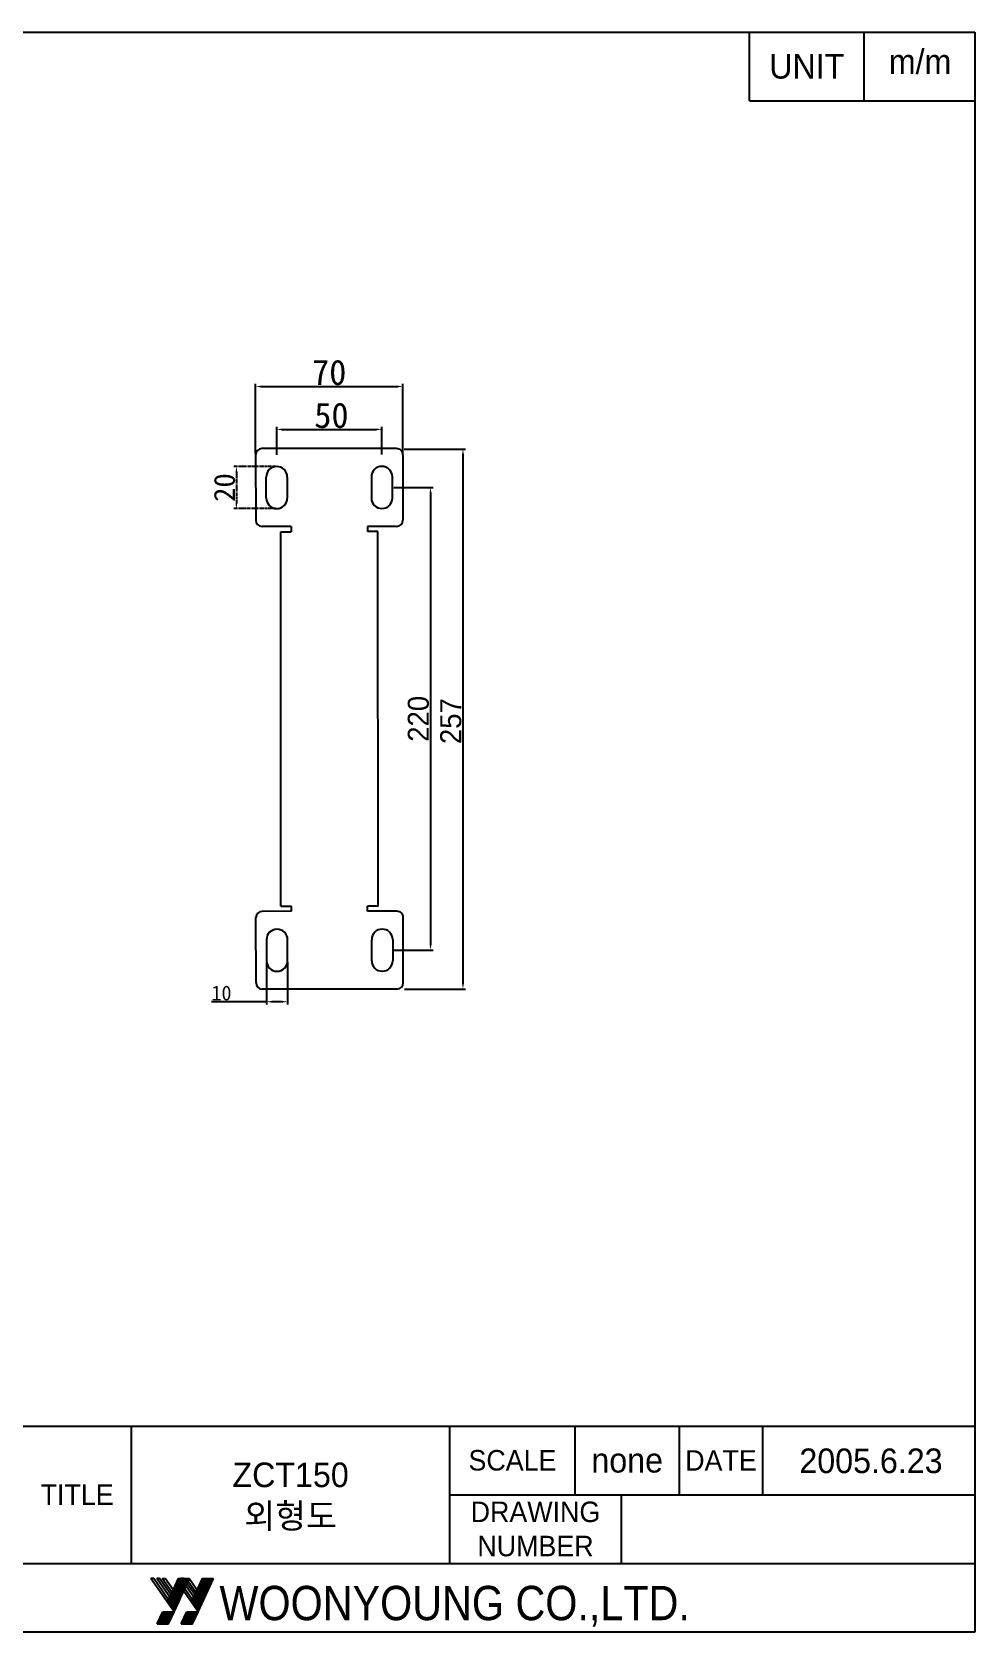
# Model space of a CAD drawing. Header units: millimetres. Extents: x 1678 to 2787, y 547 to 1308.
# Drawn here: x 2339 to 2787, y 547 to 1308 of the extents above; entities that cross this region are included whole.
import ezdxf

# ---------------------------------------------------------------- set-up
doc = ezdxf.new("R2010")
doc.units = ezdxf.units.MM
doc.linetypes.add('CENTER', pattern=[2, 1.25, -0.25, 0.25, -0.25])
doc.layers.add('LAYER1', color=4, linetype='Continuous')
doc.layers.add('가는실선', color=7, linetype='Continuous')
doc.styles.add('M', font='Gulim.ttf', dxfattribs={"height": 3})
doc.styles.add('ROMANT', font='GNGT.TTF', dxfattribs={"width": 0.9, "height": 3})
doc.dimstyles.new('ISO-25', dxfattribs={"dimtxt": 2.5, "dimasz": 2.5, "dimexe": 1.25, "dimexo": 0.625, "dimtad": 1, "dimtxsty": 'Standard', "dimcen": 2.5, "dimadec": 0, "dimazin": 0, "dimtfac": 1, "dimtmove": 0, "dimatfit": 3, "dimfxl": 0, "dimarcsym": 0})

# ---------------------------------------------------------------- blocks, each defined once
blk = doc.blocks.new('*D4')
at = {"color": 0, "lineweight": -2}
for p, q in [((2450.1, 865.5), (2450.11, 845.39)), ((2460.1, 865.51), (2460.11, 845.4)), ((2450.11, 846.64), (2423.98, 846.62)), ((2457.61, 846.64), (2452.61, 846.64))]:
    blk.add_line(p, q, dxfattribs=at)
at = {"color": 0}
for points in [[(2452.61, 847.06), (2452.61, 846.22), (2450.11, 846.64)], [(2457.61, 847.06), (2457.61, 846.23), (2460.11, 846.65)]]:
    blk.add_solid(points, dxfattribs=at)
at = {"layer": 'Defpoints', "color": 0}
for p in [(2450.1, 866.13), (2460.1, 866.14), (2460.11, 846.65)]:
    blk.add_point(p, dxfattribs=at)
at = {"color": 0, "insert": (2428.69, 850.75), "char_height": 7, "attachment_point": 5, "rotation": 0.03936}
blk.add_mtext('10', dxfattribs=at)
blk = doc.blocks.new('*D1')
at = {"color": 0, "lineweight": -2}
for p, q in [((2454.93, 1106.76), (2454.93, 1120.01)), ((2457.43, 1118.76), (2502.43, 1118.79)), ((2504.93, 1106.79), (2504.92, 1120.05))]:
    blk.add_line(p, q, dxfattribs=at)
at = {"color": 0}
for points in [[(2457.43, 1119.18), (2457.43, 1118.35), (2454.93, 1118.76)], [(2502.42, 1119.21), (2502.43, 1118.38), (2504.93, 1118.8)]]:
    blk.add_solid(points, dxfattribs=at)
at = {"layer": 'Defpoints', "color": 0}
for p in [(2504.93, 1118.8), (2454.93, 1106.14), (2504.93, 1106.17)]:
    blk.add_point(p, dxfattribs=at)
at = {"color": 0, "insert": (2480.95, 1125.4), "char_height": 12, "attachment_point": 5, "rotation": 0.03936}
blk.add_mtext('50', dxfattribs=at)
blk = doc.blocks.new('*D2')
at = {"color": 0, "lineweight": -2}
for p, q in [((2444.93, 1107.25), (2444.91, 1140.4)), ((2447.41, 1139.15), (2512.41, 1139.2)), ((2514.93, 1107.3), (2514.91, 1140.45))]:
    blk.add_line(p, q, dxfattribs=at)
at = {"color": 0}
for points in [[(2447.41, 1139.57), (2447.41, 1138.74), (2444.91, 1139.15)], [(2512.41, 1139.62), (2512.41, 1138.78), (2514.91, 1139.2)]]:
    blk.add_solid(points, dxfattribs=at)
at = {"layer": 'Defpoints', "color": 0}
for p in [(2514.91, 1139.2), (2444.93, 1106.63), (2514.93, 1106.67)]:
    blk.add_point(p, dxfattribs=at)
at = {"color": 0, "insert": (2479.91, 1145.8), "char_height": 12, "attachment_point": 5, "rotation": 0.03936}
blk.add_mtext('70', dxfattribs=at)
blk = doc.blocks.new('*D10')
at = {"color": 0, "lineweight": -2}
for p, q in [((2510.57, 1091.17), (2529.33, 1091.17)), ((2528.08, 1088.67), (2528.08, 873.67)), ((2510.72, 871.17), (2529.33, 871.17))]:
    blk.add_line(p, q, dxfattribs=at)
at = {"color": 0}
for points in [[(2527.67, 1088.67), (2528.5, 1088.67), (2528.08, 1091.17)], [(2527.67, 873.67), (2528.5, 873.67), (2528.08, 871.17)]]:
    blk.add_solid(points, dxfattribs=at)
at = {"layer": 'Defpoints', "color": 0}
for p in [(2509.94, 1091.17), (2510.1, 871.17), (2528.08, 871.17)]:
    blk.add_point(p, dxfattribs=at)
at = {"color": 0, "insert": (2522.33, 981.17), "char_height": 10, "attachment_point": 5, "rotation": 90}
blk.add_mtext('{\\f굴림|b0|i0|c129|p49;220}', dxfattribs=at)
blk = doc.blocks.new('*D11')
at = {"color": 0, "lineweight": -2}
for p, q in [((2515.56, 1109.44), (2544.73, 1109.44)), ((2543.48, 1106.94), (2543.48, 855.17)), ((2515.73, 852.67), (2544.73, 852.67))]:
    blk.add_line(p, q, dxfattribs=at)
at = {"color": 0}
for points in [[(2543.07, 1106.94), (2543.9, 1106.94), (2543.48, 1109.44)], [(2543.07, 855.17), (2543.9, 855.17), (2543.48, 852.67)]]:
    blk.add_solid(points, dxfattribs=at)
at = {"layer": 'Defpoints', "color": 0}
for p in [(2514.93, 1109.44), (2515.11, 852.67), (2543.48, 852.67)]:
    blk.add_point(p, dxfattribs=at)
at = {"color": 0, "insert": (2537.73, 980.07), "char_height": 10, "attachment_point": 5, "rotation": 90}
blk.add_mtext('{\\f굴림|b0|i0|c129|p49;257}', dxfattribs=at)
blk = doc.blocks.new('*D12')
at = {"color": 0, "linetype": 'CENTER', "lineweight": -2}
for p, q in [((2454.31, 1101.13), (2434.53, 1101.13)), ((2435.78, 1098.63), (2435.78, 1083.63)), ((2454.32, 1081.13), (2434.53, 1081.13))]:
    blk.add_line(p, q, dxfattribs=at)
at = {"color": 0, "linetype": 'CENTER'}
for points in [[(2435.36, 1098.63), (2436.2, 1098.63), (2435.78, 1101.13)], [(2435.36, 1083.63), (2436.2, 1083.63), (2435.78, 1081.13)]]:
    blk.add_solid(points, dxfattribs=at)
at = {"layer": 'Defpoints', "color": 0, "linetype": 'CENTER'}
for p in [(2454.94, 1101.13), (2435.78, 1081.13), (2454.95, 1081.13)]:
    blk.add_point(p, dxfattribs=at)
at = {"color": 0, "linetype": 'CENTER', "insert": (2430.15, 1091.13), "char_height": 10, "attachment_point": 5, "rotation": 90}
blk.add_mtext('20', dxfattribs=at)
blk = doc.blocks.new('*X14')
at = {"color": 0}
for p, q in [((151.4, 128.86), (153.26, 130.72)), ((151.47, 129.2), (152.99, 130.72)), ((151.51, 128.7), (153.52, 130.72)), ((151.61, 128.54), (153.79, 130.72)), ((151.7, 129.69), (152.72, 130.72)), ((151.72, 128.39), (154.05, 130.72)), ((151.83, 128.23), (154.02, 130.42)), ((151.93, 130.18), (152.46, 130.72)), ((151.94, 128.08), (153.79, 129.92)), ((152.05, 127.92), (153.56, 129.43)), ((152.15, 130.68), (152.19, 130.72)), ((152.16, 127.76), (153.33, 128.93)), ((155.61, 129.09), (157.23, 130.72)), ((155.61, 128.82), (157.5, 130.72)), ((155.72, 128.67), (157.76, 130.72)), ((155.82, 128.51), (158.03, 130.72)), ((155.84, 129.59), (156.97, 130.72)), ((155.93, 128.36), (158.29, 130.72)), ((156.04, 128.2), (158.16, 130.31)), ((156.07, 130.08), (156.7, 130.72)), ((156.15, 128.04), (157.93, 129.82)), ((156.26, 127.89), (157.7, 129.33)), ((156.3, 130.57), (156.44, 130.72)), ((156.37, 127.73), (157.47, 128.83)), ((152.27, 127.61), (153.1, 128.44)), ((152.38, 127.45), (152.87, 127.95)), ((152.49, 127.3), (152.64, 127.45)), ((156.48, 127.58), (157.24, 128.34)), ((156.59, 127.42), (157.01, 127.85)), ((156.7, 127.26), (156.79, 127.35)), ((148.52, 122.8), (150.65, 124.93)), ((148.73, 123.27), (150.38, 124.93)), ((148.79, 122.8), (150.91, 124.93)), ((148.96, 123.76), (150.12, 124.93)), ((149.05, 122.8), (151.18, 124.93)), ((149.18, 124.26), (149.85, 124.93)), ((149.32, 122.8), (151.44, 124.93)), ((149.41, 124.75), (149.59, 124.93)), ((149.58, 122.8), (151.28, 124.49)), ((149.85, 122.8), (151.05, 124)), ((150.11, 122.8), (150.83, 123.51)), ((152.76, 122.8), (154.89, 124.93)), ((152.87, 123.17), (154.63, 124.93)), ((153.03, 122.8), (155.16, 124.93)), ((153.1, 123.66), (154.36, 124.93)), ((153.29, 122.8), (155.42, 124.93)), ((153.33, 124.16), (154.1, 124.93)), ((153.55, 124.65), (153.83, 124.93)), ((153.56, 122.8), (155.64, 124.88)), ((153.82, 122.8), (155.42, 124.39)), ((154.09, 122.8), (155.19, 123.9)), ((154.36, 122.8), (154.97, 123.41)), ((150.38, 122.8), (150.6, 123.02)), ((154.62, 122.8), (154.74, 122.92))]:
    blk.add_line(p, q, dxfattribs=at)
blk = doc.blocks.new('*X15')
at = {"color": 0}
for p, q in [((149.94, 72.77), (150.31, 73.14)), ((150, 72.58), (150.42, 72.99)), ((150.11, 72.42), (150.52, 72.83)), ((150.35, 73.46), (150.77, 73.87)), ((150.46, 73.3), (150.88, 73.71)), ((150.52, 73.89), (150.66, 74.03)), ((150.57, 73.14), (150.99, 73.56)), ((150.68, 72.99), (151.09, 73.4)), ((150.79, 72.83), (151.2, 73.24)), ((150.9, 72.68), (151.31, 73.09)), ((151.01, 72.52), (151.42, 72.93)), ((151.12, 72.36), (151.53, 72.78)), ((154.1, 72.7), (154.52, 73.11)), ((154.21, 72.54), (154.63, 72.96)), ((154.32, 72.39), (154.74, 72.8)), ((154.56, 73.42), (154.98, 73.84)), ((154.65, 73.77), (154.87, 73.99)), ((154.67, 73.27), (155.09, 73.68)), ((154.78, 73.11), (155.2, 73.52)), ((154.89, 72.95), (155.3, 73.37)), ((155, 72.8), (155.41, 73.21)), ((155.11, 72.64), (155.52, 73.06)), ((155.22, 72.48), (155.63, 72.9)), ((155.32, 72.33), (155.74, 72.74)), ((149.51, 71.81), (149.91, 72.21)), ((149.62, 71.66), (150.02, 72.06)), ((149.68, 72.25), (149.8, 72.37)), ((149.73, 71.5), (150.13, 71.9)), ((149.84, 71.35), (150.24, 71.75)), ((149.94, 71.19), (150.34, 71.59)), ((150.05, 71.03), (150.45, 71.43)), ((150.16, 70.88), (150.56, 71.28)), ((150.22, 72.26), (150.63, 72.68)), ((150.27, 70.72), (150.67, 71.12)), ((150.33, 72.11), (150.74, 72.52)), ((150.38, 70.57), (150.78, 70.97)), ((150.44, 71.95), (150.85, 72.36)), ((150.49, 70.41), (150.89, 70.81)), ((150.55, 71.79), (150.96, 72.21)), ((150.6, 70.26), (151, 70.66)), ((150.66, 71.64), (151.07, 72.05)), ((150.71, 70.1), (150.78, 70.17)), ((150.77, 71.48), (151.18, 71.89)), ((150.88, 71.33), (151.29, 71.74)), ((150.99, 71.17), (151.4, 71.58)), ((151.09, 71.01), (151.24, 71.16)), ((151.23, 72.21), (151.64, 72.62)), ((151.34, 72.05), (151.75, 72.46)), ((151.45, 71.9), (151.7, 72.15)), ((153.72, 71.78), (154.12, 72.18)), ((153.81, 72.14), (154.01, 72.34)), ((153.83, 71.63), (154.23, 72.03)), ((153.94, 71.47), (154.34, 71.87)), ((154.05, 71.31), (154.45, 71.71)), ((154.16, 71.16), (154.56, 71.56)), ((154.26, 71), (154.66, 71.4)), ((154.37, 70.85), (154.77, 71.25)), ((154.43, 72.23), (154.84, 72.64)), ((154.48, 70.69), (154.88, 71.09)), ((154.54, 72.07), (154.95, 72.49)), ((154.59, 70.53), (154.99, 70.94)), ((154.65, 71.92), (155.06, 72.33)), ((154.7, 70.38), (155.1, 70.78)), ((154.76, 71.76), (155.17, 72.17)), ((154.81, 70.22), (155.15, 70.57)), ((154.87, 71.61), (155.28, 72.02)), ((154.98, 71.45), (155.39, 71.86)), ((155.09, 71.29), (155.5, 71.71)), ((155.2, 71.14), (155.61, 71.55)), ((155.31, 70.98), (155.38, 71.06)), ((155.43, 72.17), (155.85, 72.59)), ((155.54, 72.01), (155.96, 72.43)), ((155.65, 71.86), (155.84, 72.05))]:
    blk.add_line(p, q, dxfattribs=at)
blk = doc.blocks.new('*X16')
at = {"color": 0}
for p, q in [((151.4, 128.86), (153.26, 130.72)), ((151.47, 129.2), (152.99, 130.72)), ((151.51, 128.7), (153.52, 130.72)), ((151.61, 128.54), (153.79, 130.72)), ((151.7, 129.69), (152.72, 130.72)), ((151.72, 128.39), (154.05, 130.72)), ((151.83, 128.23), (154.02, 130.42)), ((151.93, 130.18), (152.46, 130.72)), ((151.94, 128.08), (153.79, 129.92)), ((152.05, 127.92), (153.56, 129.43)), ((152.15, 130.68), (152.19, 130.72)), ((152.16, 127.76), (153.33, 128.93)), ((155.61, 129.09), (157.23, 130.72)), ((155.61, 128.82), (157.5, 130.72)), ((155.72, 128.67), (157.76, 130.72)), ((155.82, 128.51), (158.03, 130.72)), ((155.84, 129.59), (156.97, 130.72)), ((155.93, 128.36), (158.29, 130.72)), ((156.04, 128.2), (158.16, 130.31)), ((156.07, 130.08), (156.7, 130.72)), ((156.15, 128.04), (157.93, 129.82)), ((156.26, 127.89), (157.7, 129.33)), ((156.3, 130.57), (156.44, 130.72)), ((156.37, 127.73), (157.47, 128.83)), ((152.27, 127.61), (153.1, 128.44)), ((152.38, 127.45), (152.87, 127.95)), ((152.49, 127.3), (152.64, 127.45)), ((156.48, 127.58), (157.24, 128.34)), ((156.59, 127.42), (157.01, 127.85)), ((156.7, 127.26), (156.79, 127.35)), ((148.52, 122.8), (150.65, 124.93)), ((148.73, 123.27), (150.38, 124.93)), ((148.79, 122.8), (150.91, 124.93)), ((148.96, 123.76), (150.12, 124.93)), ((149.05, 122.8), (151.18, 124.93)), ((149.18, 124.26), (149.85, 124.93)), ((149.32, 122.8), (151.44, 124.93)), ((149.41, 124.75), (149.59, 124.93)), ((149.58, 122.8), (151.28, 124.49)), ((149.85, 122.8), (151.05, 124)), ((150.11, 122.8), (150.83, 123.51)), ((152.76, 122.8), (154.89, 124.93)), ((152.87, 123.17), (154.63, 124.93)), ((153.03, 122.8), (155.16, 124.93)), ((153.1, 123.66), (154.36, 124.93)), ((153.29, 122.8), (155.42, 124.93)), ((153.33, 124.16), (154.1, 124.93)), ((153.55, 124.65), (153.83, 124.93)), ((153.56, 122.8), (155.64, 124.88)), ((153.82, 122.8), (155.42, 124.39)), ((154.09, 122.8), (155.19, 123.9)), ((154.36, 122.8), (154.97, 123.41)), ((150.38, 122.8), (150.6, 123.02)), ((154.62, 122.8), (154.74, 122.92))]:
    blk.add_line(p, q, dxfattribs=at)

msp = doc.modelspace()

# ---------------------------------------------------------------- linework, layer by layer
at = {"color": 7, "ltscale": 5}
for p, q in [((2444.934, 1106.626), (2444.955, 1075.626)), ((2514.934, 1106.674), (2514.955, 1075.674)), ((2445.106, 855.626), (2445.085, 886.626)), ((2515.106, 855.675), (2515.085, 886.675))]:
    msp.add_line(p, q, dxfattribs=at)
at = {"color": 7}
for p, q in [((2511.932, 1109.672), (2447.932, 1109.628)), ((2511.957, 1072.672), (2498.057, 1072.663)), ((2461.857, 1072.638), (2447.957, 1072.628)), ((2456.859, 1070.135), (2461.859, 1070.138)), ((2456.981, 892.135), (2456.859, 1070.135)), ((2461.857, 1072.638), (2461.859, 1070.138)), ((2498.057, 1072.663), (2498.059, 1070.163)), ((2503.059, 1070.166), (2498.059, 1070.163)), ((2503.181, 892.166), (2503.059, 1070.166)), ((2456.981, 892.135), (2461.981, 892.138)), ((2461.983, 889.638), (2461.981, 892.138)), ((2503.181, 892.166), (2498.181, 892.163)), ((2498.183, 889.663), (2498.181, 892.163)), ((2461.983, 889.638), (2448.083, 889.628)), ((2512.083, 889.672), (2498.183, 889.663)), ((2512.108, 852.672), (2448.108, 852.628))]:
    msp.add_line(p, q, dxfattribs=at)
at = {"color": 7, "linetype": 'Continuous'}
for p, q in [((2449.945, 1091.131), (2449.941, 1096.131)), ((2459.942, 1096.138), (2459.949, 1086.137)), ((2499.94, 1096.165), (2499.947, 1086.165)), ((2509.945, 1091.172), (2509.941, 1096.172)), ((2449.948, 1086.13), (2449.945, 1091.131)), ((2509.948, 1086.171), (2509.945, 1091.172)), ((2454.952, 1081.133), (2454.952, 1081.133)), ((2504.951, 1081.168), (2504.951, 1081.168)), ((2450.092, 876.129), (2450.096, 871.129)), ((2455.089, 881.133), (2455.089, 881.133)), ((2460.1, 866.136), (2460.093, 876.136)), ((2500.098, 866.163), (2500.092, 876.164)), ((2505.088, 881.168), (2505.088, 881.168)), ((2510.092, 876.171), (2510.096, 871.17)), ((2450.096, 871.129), (2450.099, 866.129)), ((2510.096, 871.17), (2510.099, 866.17))]:
    msp.add_line(p, q, dxfattribs=at)
for p, q in [((1677.835, 644.875), (2786.922, 644.875)), ((1677.835, 644.875), (2777.64, 644.875)), ((2385.949, 579.611), (2385.949, 644.875)), ((2385.949, 579.611), (2385.949, 644.875)), ((2537.169, 644.875), (2537.169, 579.611)), ((2537.169, 644.875), (2537.169, 579.611)), ((2596.862, 612.243), (2596.862, 644.875)), ((2596.862, 612.243), (2596.862, 644.875)), ((2646.272, 644.875), (2646.272, 612.243)), ((2646.272, 644.875), (2646.272, 612.243)), ((2686.067, 612.243), (2686.067, 644.875)), ((2686.067, 612.243), (2686.067, 644.875)), ((2537.169, 612.243), (2786.922, 612.243)), ((2537.169, 612.243), (2777.64, 612.243)), ((2618.749, 612.243), (2618.749, 579.611)), ((2618.749, 612.243), (2618.749, 579.611)), ((2537.169, 595.927), (2537.169, 595.927)), ((2537.169, 595.927), (2537.169, 595.927)), ((1677.835, 579.611), (2786.922, 579.611)), ((1677.835, 579.611), (2777.64, 579.611)), ((2406.141, 556.604), (2395.108, 572.345)), ((2396.532, 572.345), (2395.108, 572.345)), ((2396.532, 572.345), (2395.108, 572.345)), ((2406.141, 556.604), (2395.108, 572.345)), ((2403.308, 562.508), (2396.532, 572.345)), ((2403.308, 562.508), (2396.532, 572.345)), ((2407.293, 558.944), (2397.922, 572.345)), ((2399.282, 572.345), (2397.922, 572.345)), ((2399.282, 572.345), (2397.922, 572.345)), ((2407.293, 558.944), (2397.922, 572.345)), ((2404.593, 564.751), (2399.282, 572.345)), ((2404.593, 564.751), (2399.282, 572.345)), ((2400.495, 572.427), (2401.855, 572.427)), ((2408.341, 561.208), (2400.495, 572.427)), ((2400.495, 572.427), (2401.855, 572.427)), ((2408.341, 561.208), (2400.495, 572.427)), ((2405.64, 567.014), (2401.855, 572.427)), ((2405.64, 567.014), (2401.855, 572.427)), ((2408.108, 572.345), (2405.858, 567.472)), ((2408.108, 572.345), (2405.858, 567.472)), ((2408.108, 572.345), (2413.497, 572.345)), ((2408.108, 572.345), (2413.497, 572.345)), ((2410.671, 572.345), (2409.312, 572.345)), ((2410.671, 572.345), (2409.312, 572.345)), ((2412.371, 569.914), (2412.883, 571.022)), ((2412.371, 569.914), (2412.883, 571.022)), ((2412.883, 571.022), (2413.419, 572.178)), ((2412.883, 571.022), (2413.419, 572.178)), ((2419.719, 561.185), (2412.883, 571.022)), ((2419.719, 561.185), (2412.883, 571.022)), ((2413.419, 572.178), (2413.497, 572.345)), ((2413.419, 572.178), (2413.497, 572.345)), ((2417.029, 567.014), (2413.419, 572.178)), ((2417.029, 567.014), (2413.419, 572.178)), ((2419.497, 572.345), (2417.246, 567.482)), ((2419.497, 572.345), (2417.246, 567.482)), ((2417.599, 556.604), (2424.883, 572.341)), ((2417.599, 556.604), (2424.883, 572.341)), ((2419.497, 572.345), (2424.905, 572.345)), ((2419.497, 572.345), (2424.905, 572.345)), ((2403.525, 562.976), (2402.809, 561.358)), ((2403.525, 562.976), (2402.809, 561.358)), ((2403.308, 562.508), (2403.525, 562.976)), ((2403.308, 562.508), (2403.525, 562.976)), ((2405.64, 567.014), (2403.525, 562.976)), ((2405.64, 567.014), (2403.525, 562.976)), ((2406.919, 558.136), (2403.525, 562.976)), ((2406.919, 558.136), (2403.525, 562.976)), ((2404.593, 564.751), (2404.809, 565.219)), ((2404.593, 564.751), (2404.809, 565.219)), ((2408.051, 560.582), (2404.809, 565.219)), ((2408.051, 560.582), (2404.809, 565.219)), ((2405.64, 567.014), (2405.862, 567.48)), ((2405.64, 567.014), (2405.862, 567.48)), ((2405.853, 567.492), (2405.851, 567.495)), ((2405.853, 567.492), (2405.851, 567.495)), ((2409.099, 562.846), (2405.862, 567.48)), ((2409.099, 562.846), (2405.862, 567.48)), ((2409.099, 562.846), (2410.712, 566.331)), ((2409.099, 562.846), (2410.712, 566.331)), ((2410.712, 566.331), (2411.255, 567.504)), ((2410.712, 566.331), (2411.255, 567.504)), ((2417.53, 556.604), (2410.712, 566.331)), ((2417.53, 556.604), (2410.712, 566.331)), ((2411.255, 567.504), (2411.829, 568.744)), ((2411.255, 567.504), (2411.829, 568.744)), ((2414.697, 562.508), (2411.255, 567.504)), ((2414.697, 562.508), (2411.255, 567.504)), ((2411.829, 568.744), (2412.371, 569.914)), ((2411.829, 568.744), (2412.371, 569.914)), ((2418.682, 558.944), (2411.829, 568.744)), ((2418.682, 558.944), (2411.829, 568.744)), ((2415.982, 564.751), (2412.371, 569.914)), ((2415.982, 564.751), (2412.371, 569.914)), ((2414.914, 562.976), (2414.174, 561.392)), ((2414.914, 562.976), (2414.174, 561.392)), ((2414.697, 562.508), (2414.914, 562.976)), ((2414.697, 562.508), (2414.914, 562.976)), ((2417.029, 567.014), (2414.914, 562.976)), ((2417.029, 567.014), (2414.914, 562.976)), ((2418.308, 558.136), (2414.914, 562.976)), ((2418.308, 558.136), (2414.914, 562.976)), ((2415.982, 564.751), (2416.198, 565.219)), ((2415.982, 564.751), (2416.198, 565.219)), ((2419.44, 560.582), (2416.198, 565.219)), ((2419.44, 560.582), (2416.198, 565.219)), ((2417.029, 567.014), (2417.246, 567.482)), ((2417.029, 567.014), (2417.246, 567.482)), ((2420.488, 562.846), (2417.247, 567.484)), ((2420.488, 562.846), (2417.247, 567.484)), ((2398.145, 550.82), (2400.801, 556.604)), ((2398.145, 550.82), (2400.822, 556.604)), ((2398.145, 550.82), (2400.801, 556.604)), ((2398.145, 550.82), (2400.822, 556.604)), ((2400.801, 556.604), (2406.21, 556.604)), ((2400.801, 556.604), (2406.21, 556.604)), ((2403.553, 550.82), (2406.21, 556.604)), ((2403.553, 550.82), (2406.21, 556.604)), ((2406.21, 556.604), (2406.919, 558.136)), ((2406.21, 556.604), (2406.919, 558.136)), ((2406.919, 558.136), (2407.293, 558.944)), ((2406.919, 558.136), (2407.293, 558.944)), ((2407.293, 558.944), (2408.051, 560.582)), ((2407.293, 558.944), (2408.051, 560.582)), ((2408.051, 560.582), (2408.341, 561.208)), ((2408.051, 560.582), (2408.341, 561.208)), ((2408.341, 561.208), (2409.099, 562.846)), ((2408.341, 561.208), (2409.099, 562.846)), ((2409.534, 550.82), (2412.191, 556.604)), ((2409.534, 550.82), (2412.211, 556.604)), ((2409.534, 550.82), (2412.191, 556.604)), ((2409.534, 550.82), (2412.211, 556.604)), ((2412.191, 556.604), (2417.599, 556.604)), ((2412.191, 556.604), (2417.599, 556.604)), ((2414.942, 550.82), (2417.599, 556.604)), ((2414.942, 550.82), (2417.599, 556.604)), ((2398.145, 550.82), (2403.553, 550.82)), ((2398.145, 550.82), (2403.553, 550.82)), ((2409.534, 550.82), (2414.942, 550.82)), ((2409.534, 550.82), (2414.942, 550.82))]:
    msp.add_line(p, q)
at = {"color": 7, "ltscale": 5}
for centre, start, end in [((2447.934, 1106.628), 90.039364, 180.039364), ((2511.955, 1075.672), 270.039364, 0.039364), ((2512.085, 886.672), 0.039364, 90.039364), ((2448.106, 855.628), 180.039364, 270.039364)]:
    msp.add_arc(centre, 3, start, end, dxfattribs=at)
at = {"color": 7}
for centre, start, end in [((2511.934, 1106.672), 0.039364, 90.039364), ((2447.955, 1075.628), 180.039364, 270.039364), ((2448.085, 886.628), 90.039364, 180.039364), ((2512.106, 855.672), 270.039364, 0.039364)]:
    msp.add_arc(centre, 3, start, end, dxfattribs=at)
at = {"color": 7, "linetype": 'Continuous'}
for centre, start, end in [((2454.942, 1096.134), 90.039364, 180.039364), ((2454.942, 1096.134), 0.039364, 90.039364), ((2504.941, 1096.169), 90.039364, 180.039364), ((2504.941, 1096.169), 0.039364, 90.039364), ((2454.948, 1086.134), 180.039364, 270.039364), ((2454.948, 1086.134), 270.039364, 0.039364), ((2504.948, 1086.168), 180.039364, 270.039364), ((2504.948, 1086.168), 270.039364, 0.039364), ((2455.093, 876.133), 90.039364, 180.039364), ((2455.093, 876.133), 0.039364, 90.039364), ((2505.092, 876.167), 90.039364, 180.039364), ((2505.092, 876.167), 0.039364, 90.039364), ((2455.1, 866.132), 180.039364, 270.039364), ((2455.1, 866.132), 270.039364, 0.039364), ((2505.099, 866.167), 180.039364, 270.039364), ((2505.099, 866.167), 270.039364, 0.039364)]:
    msp.add_arc(centre, 5, start, end, dxfattribs=at)
at = {"layer": 'LAYER1'}
for p, q in [((1677.835, 1307.734), (2786.922, 1307.734)), ((2786.922, 1307.734), (2786.922, 546.979)), ((2786.922, 546.979), (1677.835, 546.979)), ((2777.64, 546.979), (1677.835, 546.979))]:
    msp.add_line(p, q, dxfattribs=at)
at = {"layer": '가는실선', "linetype": 'Continuous'}
for p, q in [((2679.672, 1274.974), (2679.672, 1307.734)), ((2734.272, 1274.974), (2734.272, 1307.734)), ((2679.672, 1274.974), (2786.922, 1274.974))]:
    msp.add_line(p, q, dxfattribs=at)

# ---------------------------------------------------------------- block references
at = {"xscale": 2.719314788621341, "yscale": 2.719314788621785, "zscale": 2.71931478862172}
for name, p in [('*X14', (1994.301, 216.886)), ('*X16', (1994.301, 216.886)), ('*X15', (1996.291, 366.017))]:
    msp.add_blockref(name, p, dxfattribs=at)

# ---------------------------------------------------------------- texts
at = {"style": 'ROMANT', "width": 0.9}
for s in ['WOONYOUNG CO.,LTD', 'WOONYOUNG CO.,LTD.']:
    msp.add_text(s, height=16.31589, dxfattribs=at).set_placement((2427.734, 552.595))
at = {"layer": '가는실선', "style": 'M'}
for s, insert, char_height, width, attachment_point in [('UNIT', (2706.972, 1291.354), 11.7, 54.6, 5), ('m/m', (2745.94, 1299.511), 11.7, 36.153, 1), ('SCALE', (2567.024, 628.559), 9.75, 59.709, 5), ('SCALE', (2567.024, 628.559), 9.75, 59.709, 5), ('none', (2621.568, 628.559), 11.7, 49.413, 5), ('none', (2621.568, 628.559), 11.7, 49.413, 5), ('DATE', (2666.162, 628.559), 9.75, 39.78, 5), ('DATE', (2666.162, 628.559), 9.75, 39.78, 5), ('2005.6.23', (2737.469, 628.295), 11.7, 101.82926, 5), ('ZCT150\\P외형도', (2461.551, 611.313), 11.7, 151.203, 5), ('TITLE', (2360.073, 612.243), 9.75, 51.714, 5), ('TITLE', (2360.073, 612.243), 9.75, 51.714, 5), ('DRAWING\\PNUMBER', (2577.963, 595.927), 9.75, 81.588, 5), ('DRAWING\\PNUMBER', (2577.963, 595.927), 9.75, 81.588, 5)]:
    msp.add_mtext(s, dxfattribs=dict(at, insert=insert, char_height=char_height, width=width, attachment_point=attachment_point))

# ---------------------------------------------------------------- dimensions: what is measured, and where the dimension line sits
at = {"color": 7}
dim = msp.add_linear_dim(base=(2514.912, 1139.2), p1=(2444.934, 1106.626), p2=(2514.934, 1106.674), angle=180.039364, dimstyle='ISO-25', override={"dimtxt": 12}, dxfattribs=at)
dim.commit()
dim.dimension.update_dxf_attribs({"geometry": '*D2', "text_midpoint": (2479.907, 1145.801)})
for base, p1, p2, override, picture, middle in [((2504.925, 1118.796), (2454.935, 1106.135), (2504.934, 1106.169), {"dimtxt": 12}, '*D1', (2480.953, 1118.78)), ((2460.113, 846.646), (2450.099, 866.129), (2460.1, 866.136), {"dimtxt": 7}, '*D4', (2428.693, 846.625))]:
    dim = msp.add_linear_dim(base=base, p1=p1, p2=p2, angle=180.039364, dimstyle='ISO-25', override=override, dxfattribs=at)
    dim.commit()
    dim.dimension.update_dxf_attribs({"geometry": picture, "text_midpoint": middle, "dimtype": 160})
for base, p1, p2, text, picture, middle in [((2543.484, 852.675), (2514.932, 1109.435), (2515.106, 852.675), '{\\f굴림|b0|i0|c129|p49;257}', '*D11', (2543.484, 980.072)), ((2528.085, 871.17), (2509.945, 1091.172), (2510.096, 871.17), '{\\f굴림|b0|i0|c129|p49;220}', '*D10', (2528.085, 981.171))]:
    dim = msp.add_linear_dim(base=base, p1=p1, p2=p2, angle=90, text=text, dimstyle='ISO-25', override={"dimtxt": 10})
    dim.commit()
    dim.dimension.update_dxf_attribs({"geometry": picture, "text_midpoint": middle, "dimtype": 160})
at = {"linetype": 'CENTER'}
dim = msp.add_linear_dim(base=(2435.779, 1081.133), p1=(2454.938, 1101.135), p2=(2454.948, 1081.133), angle=90, dimstyle='ISO-25', override={"dimtxt": 10}, dxfattribs=at)
dim.commit()
dim.dimension.update_dxf_attribs({"geometry": '*D12', "text_midpoint": (2430.154, 1091.134)})

doc.saveas('drawing.dxf')
